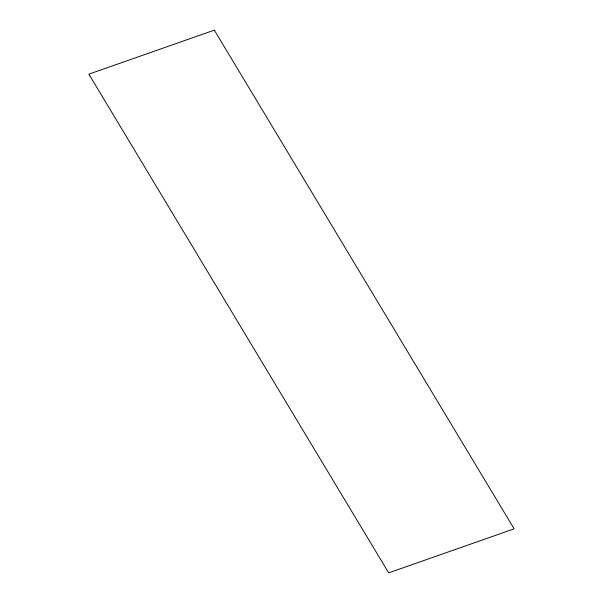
<?xml version="1.0" encoding="UTF-8"?>
<svg xmlns="http://www.w3.org/2000/svg" width="603" height="603" viewBox="0 0 603 603"><rect width="100%" height="100%" fill="white"/><g stroke="black" fill="none" stroke-linecap="round" stroke-linejoin="round"><path stroke-width="0.9" d="M214.321 30.15L88.86 74.154L388.679 572.85L514.14 528.846L214.321 30.15"/></g></svg>
